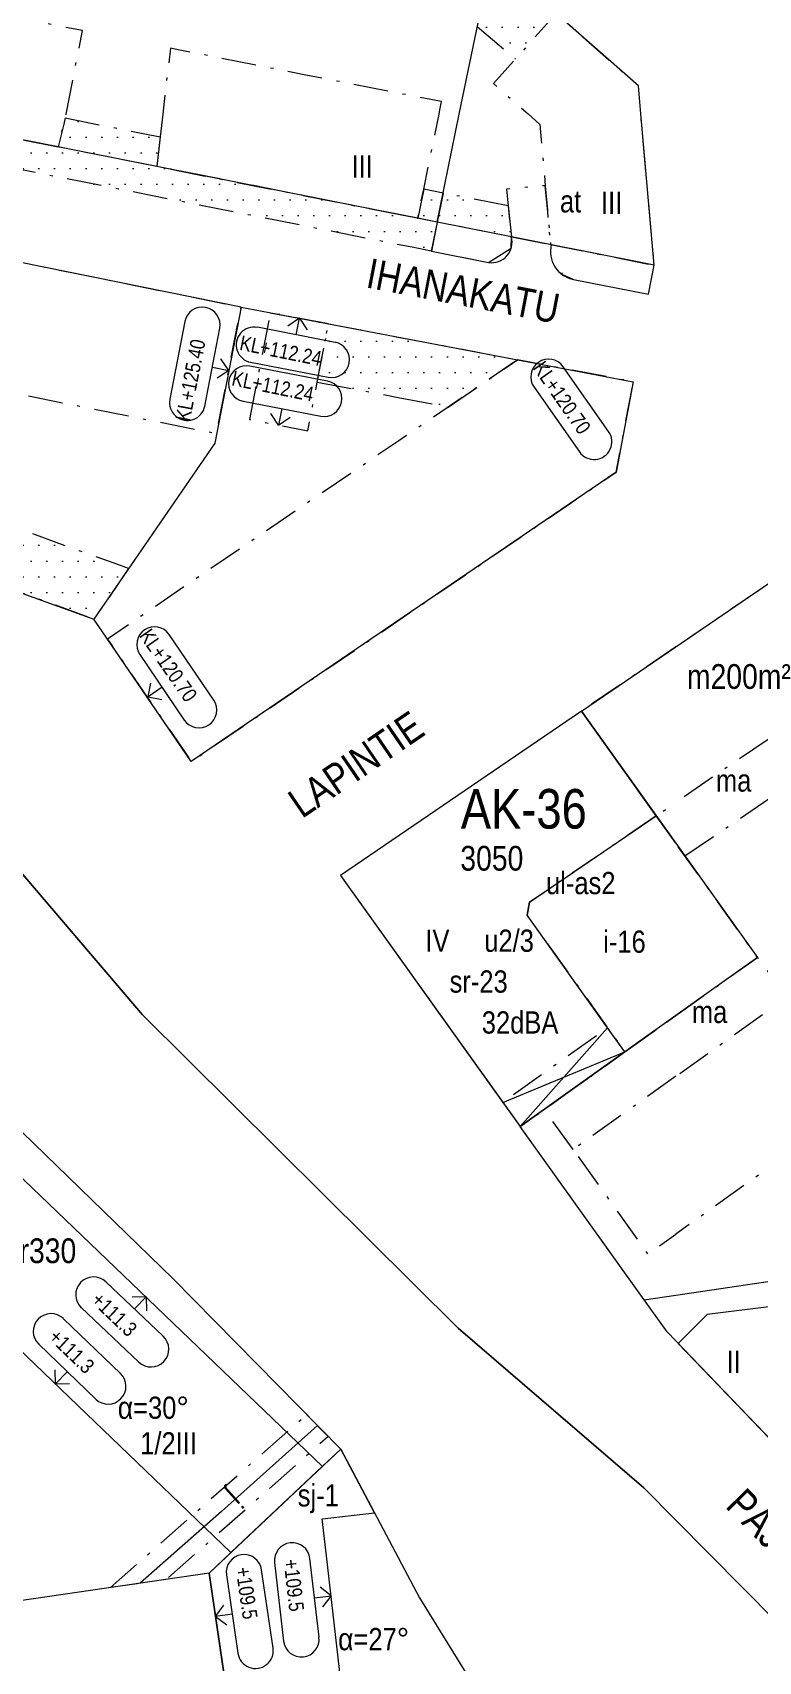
# Model space of a CAD drawing. Header units: metres. Extents: x 24485995 to 24488038, y 6819999 to 6822001.
# Drawn here: x 24487756.8 to 24487830.1, y 6821701.7 to 6821866.4 of the extents above; entities that cross this region are included whole.
import ezdxf

# ---------------------------------------------------------------- set-up
doc = ezdxf.new("R2010")
doc.units = ezdxf.units.M
for name, pattern in [('k10020', [0]), ('k10040', [10.3, 3.5, -1.5, 0.3, -1.5, 3.5]), ('K10271', [0]), ('k10rt0', [0]), ('k10vi1', [0])]:
    doc.linetypes.add(name, pattern=pattern)
for name, color, linetype, lineweight in [('AK_AsemakaavaTeksti_Kadun_puistonnimi', 7, 'Continuous', 0), ('AK_AsemakaavaViiva_Kaupunginosan_raja', 7, 'Continuous', 0), ('AK_JohdoillevarattuTeksti', 7, 'Continuous', 0), ('AK_JohdoillevarattuViiva', 7, 'Continuous', 0), ('AK_Kaavamerkinta_Kayttotarkoitusalue', 7, 'Continuous', 0), ('AK_KayttotarkoitusSymboliViiva_Rautatiealueen_kuvio', 14, 'Continuous', 0), ('AK_KayttotarkoitusSymboliViiva_Virkistysalueen_kuvio_murtoviiva', 7, 'Continuous', 0), ('AK_KayttotarkoitusViiva', 7, 'Continuous', 0), ('AK_MuuAsemakaavaTeksti_Alueenosan_kayttotarkoitus', 7, 'Continuous', 0), ('AK_MuuAsemakaavaTeksti_Erityismaarays', 7, 'Continuous', 0), ('AK_MuuAsemakaavaViiva_alueenosan_raja', 7, 'Continuous', 0), ('AK_RakennusalaTeksti_Kerrosala_tai_luku', 7, 'Continuous', 0), ('AK_RakennusalaTeksti_Rakennusoikeus', 7, 'Continuous', 0), ('AK_RakennusalaViiva_Rakennusalan_raja__I_', 7, 'Continuous', 0), ('AK_RakentaminenTeksti_Kattokaltevuus', 7, 'Continuous', 0), ('AK_RakentaminenTeksti_Korkeusmerkinta', 7, 'Continuous', 0), ('AK_RakentaminenTeksti_Korkeusmerkinta_ja_soikio', 7, 'Continuous', 0), ('AK_RakentaminenTeksti_Korkeusmerkinta_ja_soikio_ja_nuoli', 7, 'Continuous', 0), ('AK_RakentaminenTeksti_Rakentamismaarays', 7, 'Continuous', 0), ('AK_RakentaminenViiva_Kulkuaukko', 7, 'Continuous', 0), ('AK_YmparistoAlue_Istutettava_alue', 7, 'Continuous', 0)]:
    doc.layers.add(name, color=color, linetype=linetype, lineweight=lineweight)
doc.styles.add('ArialNarrow', font='ARIALN.TTF')

# ---------------------------------------------------------------- blocks, each defined once
blk = doc.blocks.new('AKP43')
at = {"layer": 'AK_RakentaminenTeksti_Korkeusmerkinta_ja_soikio', "color": 7, "linetype": 'Continuous', "lineweight": 13}
for p, q in [((4, 1.8), (-4, 1.8)), ((-4, -1.8), (4, -1.8))]:
    blk.add_line(p, q, dxfattribs=at)
for centre, start, end in [((-4, 0), 90, 270), ((4, 0), 270, 90)]:
    blk.add_arc(centre, 1.8, start, end, dxfattribs=at)

msp = doc.modelspace()

# ---------------------------------------------------------------- hatches: boundary and pattern name
at = {"layer": 'AK_YmparistoAlue_Istutettava_alue', "linetype": 'Continuous', "lineweight": 0}
h = msp.add_hatch(dxfattribs=at)
h.set_pattern_fill('DOTS', style=0)
h.paths.add_polyline_path([(24487809.67, 6821868.32), (24487806.19, 6821871.39), (24487802.69, 6821871.8), (24487801.71, 6821867), (24487805.59, 6821863.71)], flags=0)
h = msp.add_hatch(dxfattribs=at)
h.set_pattern_fill('DOTS', style=0)
h.paths.add_polyline_path([(24487701.9, 6821865.58), (24487701.89, 6821865.48), (24487701.89, 6821865.37), (24487701.89, 6821865.26), (24487701.9, 6821865.16), (24487701.91, 6821865.05), (24487701.93, 6821864.95), (24487701.94, 6821864.84), (24487701.97, 6821864.74), (24487701.99, 6821864.64), (24487702.02, 6821864.53), (24487702.05, 6821864.43), (24487702.08, 6821864.33), (24487702.12, 6821864.24), (24487702.16, 6821864.14), (24487702.21, 6821864.04), (24487702.26, 6821863.95), (24487702.3, 6821863.86), (24487702.36, 6821863.77), (24487702.42, 6821863.68), (24487702.48, 6821863.59), (24487702.54, 6821863.51), (24487702.61, 6821863.42), (24487702.68, 6821863.34), (24487702.75, 6821863.27), (24487702.82, 6821863.19), (24487702.91, 6821863.12), (24487702.99, 6821863.05), (24487703.06, 6821862.98), (24487703.15, 6821862.92), (24487726.91, 6821858.2), (24487727.21, 6821858.14), (24487742.04, 6821855.2), (24487757.6, 6821852.11), (24487758.95, 6821851.84), (24487768.75, 6821849.9), (24487781.49, 6821847.37), (24487795.11, 6821844.66), (24487797.06, 6821844.27), (24487797.66, 6821847.21), (24487795.7, 6821847.6), (24487782.06, 6821850.31), (24487769.33, 6821852.84), (24487759.53, 6821854.78), (24487759.37, 6821854.82), (24487742.62, 6821858.14), (24487727.5, 6821861.14), (24487702, 6821866.21), (24487701.97, 6821866.1), (24487701.95, 6821866), (24487701.93, 6821865.9), (24487701.92, 6821865.79), (24487701.91, 6821865.69)], flags=0)
h = msp.add_hatch(dxfattribs=at)
h.set_pattern_fill('DOTS', style=0)
h.paths.add_polyline_path([(24487769.33, 6821852.84), (24487769.66, 6821855.83), (24487766.74, 6821856.41), (24487760.08, 6821857.73), (24487759.94, 6821857.13), (24487759.37, 6821854.82), (24487759.53, 6821854.78)], flags=0)
h = msp.add_hatch(dxfattribs=at)
h.set_pattern_fill('DOTS', style=0)
h.paths.add_polyline_path([(24487739.46, 6821821.91), (24487727.97, 6821835.3), (24487725.11, 6821835.87), (24487725.44, 6821837.57), (24487725.68, 6821838.81), (24487725.78, 6821839.3), (24487722.83, 6821839.88), (24487724.59, 6821848.93), (24487724.68, 6821849.39), (24487713.18, 6821851.72), (24487706.03, 6821853.17), (24487710.78, 6821847.65), (24487737.85, 6821816.12), (24487762.97, 6821807.07), (24487766.48, 6821812.18), (24487765.01, 6821812.71), (24487739.88, 6821821.76)], flags=0)
h = msp.add_hatch(dxfattribs=at)
h.set_pattern_fill('DOTS', style=0)
h.paths.add_polyline_path([(24487798.26, 6821850.15), (24487796.3, 6821850.54), (24487795.7, 6821847.6), (24487797.66, 6821847.21)], flags=0)
h = msp.add_hatch(dxfattribs=at)
h.set_pattern_fill('DOTS', style=0)
h.paths.add_polyline_path([(24487798.26, 6821850.15), (24487804.83, 6821848.85), (24487805.16, 6821845.73), (24487797.66, 6821847.21)], flags=0)
h = msp.add_hatch(dxfattribs=at)
h.set_pattern_fill('DOTS', style=0)
h.paths.add_polyline_path([(24487785.54, 6821831.03), (24487793.72, 6821829.48), (24487798.79, 6821828.51), (24487805.79, 6821833.29), (24487786.68, 6821836.92)], flags=0)

# ---------------------------------------------------------------- linework, layer by layer
at = {"layer": 'AK_AsemakaavaViiva_Kaupunginosan_raja', "linetype": 'k10020', "lineweight": 9, "flags": 128}
for points in [[(24487755.21, 6821781.92), (24487767.87, 6821767.05)], [(24487767.87, 6821767.05), (24487799.77, 6821735.35)], [(24487753.33, 6821757.47), (24487770.94, 6821740.4)], [(24487770.94, 6821740.4), (24487787.91, 6821723.12)], [(24487799.77, 6821735.35), (24487818.53, 6821719.23)], [(24487787.91, 6821723.12), (24487795.89, 6821708.09)], [(24487821.77, 6821715.95), (24487818.53, 6821719.23)], [(24487855.42, 6821681.95), (24487821.77, 6821715.95)], [(24487795.89, 6821708.09), (24487807.57, 6821689.16)]]:
    msp.add_lwpolyline(points, dxfattribs=at)
at = {"layer": 'AK_JohdoillevarattuViiva', "linetype": 'Continuous', "lineweight": 5, "flags": 128}
msp.add_lwpolyline([(24487785.55, 6821725.53), (24487775.86, 6821716.82), (24487767.65, 6821709.57)], dxfattribs=at)
at = {"layer": 'AK_KayttotarkoitusSymboliViiva_Rautatiealueen_kuvio', "linetype": 'k10rt0', "lineweight": 9, "flags": 128}
msp.add_lwpolyline([(24487924.65, 6821852.72), (24487904.08, 6821852.36), (24487904.75, 6821807.94), (24487905.43, 6821762.95), (24487907.22, 6821686.11), (24487913.98, 6821671.39), (24487914.74, 6821645.33), (24487910.69, 6821634.89), (24487910.5, 6821632.81), (24487910.2, 6821627.33), (24487899.47, 6821621.94), (24487897.49, 6821624.77), (24487893.47, 6821630.7), (24487884.76, 6821641.68), (24487880.29, 6821647.16), (24487879.18, 6821648.21), (24487876.71, 6821650.24), (24487873.05, 6821653.85), (24487855.42, 6821681.95), (24487821.77, 6821715.95), (24487818.53, 6821719.23), (24487799.77, 6821735.35), (24487767.87, 6821767.05), (24487755.21, 6821781.92), (24487754.16, 6821783.16), (24487739.41, 6821800.47), (24487696.35, 6821848.58), (24487683.58, 6821858.14), (24487654.74, 6821879.75), (24487650.71, 6821881.86), (24487621.02, 6821897.37), (24487600.39, 6821873.18), (24487598.11, 6821864.48), (24487613.69, 6821859.04), (24487616.27, 6821858.14), (24487640.07, 6821849.84), (24487682.44, 6821818.05), (24487715.8, 6821790.93), (24487738.08, 6821771.24), (24487753.33, 6821757.47), (24487770.94, 6821740.4), (24487787.91, 6821723.12), (24487795.89, 6821708.09), (24487807.57, 6821689.16), (24487820.97, 6821667.44), (24487821.77, 6821666.31), (24487824.34, 6821662.66), (24487840.73, 6821638.27), (24487845.6, 6821631.03), (24487845.64, 6821630.99), (24487848.94, 6821626.06), (24487850.46, 6821623.79), (24487879.54, 6821578.15), (24487879.7, 6821577.89), (24487895.62, 6821530.8), (24487899.67, 6821517.41), (24487905.99, 6821518.38), (24487910.8, 6821488.8), (24487916.5, 6821436.79), (24487916.47, 6821432.33), (24487916.56, 6821420.22), (24487916.7, 6821418.22), (24487918.15, 6821397.31), (24487972.15, 6821398.29), (24487971.73, 6821400.07), (24487964.68, 6821452.65), (24487958.79, 6821526.97), (24487942.49, 6821632.63), (24487937.28, 6821689.55), (24487936.76, 6821689.74), (24487929.62, 6821696.06), (24487927.3, 6821700.49), (24487924.65, 6821852.72)], dxfattribs=at)
at = {"layer": 'AK_KayttotarkoitusSymboliViiva_Virkistysalueen_kuvio_murtoviiva', "linetype": 'k10vi1', "lineweight": 9, "flags": 128}
for points in [[(24487800.02, 6821843.69), (24487802.85, 6821843.12), (24487805.14, 6821844.56), (24487805.16, 6821845.73), (24487797.66, 6821847.21), (24487797.66, 6821847.21)], [(24487810.24, 6821842.11), (24487810.32, 6821841.9), (24487811.44, 6821841.42), (24487819.02, 6821839.92), (24487819.6, 6821842.86), (24487812.14, 6821844.34)]]:
    msp.add_lwpolyline(points, dxfattribs=at)
at = {"layer": 'AK_KayttotarkoitusViiva', "linetype": 'Continuous', "lineweight": 20, "flags": 128}
for points in [[(24487797.66, 6821847.21), (24487782.07, 6821850.31), (24487769.33, 6821852.84), (24487742.62, 6821858.14), (24487742.24, 6821858.22), (24487727.5, 6821861.14), (24487702, 6821866.21), (24487707.96, 6821886.59)], [(24487873.05, 6821653.85), (24487855.42, 6821681.95), (24487821.77, 6821715.95), (24487818.53, 6821719.23), (24487799.77, 6821735.35), (24487767.87, 6821767.05), (24487755.21, 6821781.92), (24487754.16, 6821783.16), (24487739.41, 6821800.47), (24487696.35, 6821848.58), (24487683.58, 6821858.14), (24487654.74, 6821879.75), (24487650.71, 6821881.86)], [(24487797.66, 6821847.21), (24487799.9, 6821858.14), (24487802.7, 6821871.79), (24487806.19, 6821871.39)], [(24487819.6, 6821842.86), (24487818.24, 6821858.15), (24487817.99, 6821860.98), (24487806.19, 6821871.39)], [(24487777.84, 6821838.6), (24487713.17, 6821851.72), (24487706.03, 6821853.17), (24487710.78, 6821847.65), (24487737.85, 6821816.12), (24487762.97, 6821807.07)], [(24487797.66, 6821847.21), (24487797.08, 6821844.27), (24487802.85, 6821843.12)], [(24487805.16, 6821845.73), (24487797.66, 6821847.21)], [(24487809.2, 6821844.92), (24487805.16, 6821845.73)], [(24487819.6, 6821842.86), (24487809.2, 6821844.92)], [(24487811.44, 6821841.42), (24487819.02, 6821839.92), (24487819.6, 6821842.86)], [(24487777.84, 6821838.6), (24487817.48, 6821831.06), (24487815.74, 6821821.92), (24487772.8, 6821792.66), (24487762.97, 6821807.07)], [(24487777.84, 6821838.6), (24487775.18, 6821824.86), (24487762.97, 6821807.07)], [(24487812.23, 6821797.75), (24487821.77, 6821804.26), (24487836.56, 6821814.36), (24487856.35, 6821786.68), (24487870.62, 6821766.72)], [(24487812.23, 6821797.75), (24487787.9, 6821781.14), (24487806.05, 6821755.75)], [(24487812.23, 6821797.75), (24487821.77, 6821784.41), (24487830.03, 6821772.86), (24487821.77, 6821766.97), (24487806.05, 6821755.75)], [(24487774.61, 6821710.6), (24487746.46, 6821706.46), (24487735.08, 6821704.79), (24487735.37, 6821702.82), (24487712.13, 6821699.4), (24487709.02, 6821716.79), (24487728.54, 6821734.71), (24487753.33, 6821757.47)], [(24487753.33, 6821757.47), (24487770.94, 6821740.4), (24487787.91, 6821723.12)], [(24487818.57, 6821738.24), (24487806.05, 6821755.75)], [(24487876.2, 6821756.62), (24487877.46, 6821757.14), (24487883.73, 6821717.81), (24487888.76, 6821686.2), (24487877.82, 6821675.7), (24487847.82, 6821706.95), (24487821.77, 6821734.07), (24487820.89, 6821734.98), (24487818.57, 6821738.24)], [(24487818.57, 6821738.24), (24487821.77, 6821738.71), (24487849.95, 6821742.88), (24487849.5, 6821745.65), (24487876.2, 6821756.62)], [(24487774.61, 6821710.6), (24487787.91, 6821723.12)], [(24487787.91, 6821723.12), (24487795.89, 6821708.09), (24487807.57, 6821689.16), (24487820.97, 6821667.44)], [(24487815.98, 6821664.12), (24487782.16, 6821659.15), (24487778.39, 6821684.87), (24487774.61, 6821710.6)]]:
    msp.add_lwpolyline(points, dxfattribs=at)
at = {"layer": 'AK_KayttotarkoitusViiva', "linetype": 'Continuous', "lineweight": 20}
for centre, radius, start, end in [((24487803.16, 6821845.17), 2.07, 261.3666, 15.6101), ((24487811.97, 6821844.23), 2.86, 165.8648, 259.4199)]:
    msp.add_arc(centre, radius, start, end, dxfattribs=at)
at = {"layer": 'AK_MuuAsemakaavaViiva_alueenosan_raja', "linetype": 'k10040', "lineweight": 5, "flags": 128}
for points in [[(24487760.18, 6821858.14), (24487761.27, 6821863.79), (24487761.81, 6821866.57), (24487744.96, 6821869.91), (24487711.29, 6821876.6), (24487705.38, 6821877.77), (24487702, 6821866.21), (24487727.5, 6821861.14), (24487742.62, 6821858.14)], [(24487818.24, 6821858.15), (24487817.99, 6821860.98), (24487809.67, 6821868.32), (24487805.59, 6821863.7), (24487803.35, 6821861.22), (24487806.84, 6821858.15)], [(24487801.71, 6821867), (24487805.59, 6821863.7)], [(24487797.86, 6821858.14), (24487797.94, 6821858.55), (24487798.11, 6821859.39), (24487784.4, 6821862.08), (24487771.67, 6821864.61), (24487770.71, 6821864.8), (24487769.92, 6821858.14)], [(24487797.06, 6821844.28), (24487795.12, 6821844.66), (24487781.48, 6821847.37), (24487768.74, 6821849.9), (24487758.95, 6821851.84), (24487757.6, 6821852.11), (24487742.03, 6821855.2), (24487727.21, 6821858.14)], [(24487759.37, 6821854.82), (24487742.62, 6821858.14)], [(24487742.62, 6821858.14), (24487759.37, 6821854.82), (24487759.93, 6821857.13), (24487760.08, 6821857.74), (24487760.18, 6821858.14)], [(24487760.08, 6821857.74), (24487759.93, 6821857.13), (24487759.37, 6821854.82)], [(24487760.08, 6821857.74), (24487766.74, 6821856.41), (24487769.66, 6821855.83)], [(24487769.92, 6821858.14), (24487769.66, 6821855.83), (24487769.33, 6821852.84), (24487782.07, 6821850.31), (24487795.7, 6821847.6), (24487796.3, 6821850.54), (24487797.86, 6821858.14)], [(24487806.84, 6821858.15), (24487808.04, 6821857.09), (24487808.18, 6821855.53), (24487808.59, 6821850.89), (24487808.83, 6821848.24), (24487809.12, 6821844.94), (24487819.6, 6821842.86), (24487818.24, 6821858.15)], [(24487759.53, 6821854.78), (24487759.37, 6821854.82)], [(24487769.33, 6821852.84), (24487759.53, 6821854.78)], [(24487769.66, 6821855.83), (24487769.33, 6821852.84)], [(24487766.48, 6821812.18), (24487762.97, 6821807.07), (24487737.85, 6821816.12), (24487710.78, 6821847.65), (24487706.03, 6821853.17), (24487713.17, 6821851.72), (24487724.68, 6821849.39)], [(24487795.7, 6821847.6), (24487782.07, 6821850.31), (24487769.33, 6821852.84)], [(24487796.3, 6821850.54), (24487795.7, 6821847.6)], [(24487798.26, 6821850.15), (24487796.3, 6821850.54)], [(24487798.26, 6821850.15), (24487797.66, 6821847.21)], [(24487804.83, 6821848.85), (24487798.26, 6821850.15)], [(24487805.16, 6821845.73), (24487809.12, 6821844.94), (24487808.83, 6821848.24), (24487808.59, 6821850.89), (24487804.66, 6821850.54), (24487804.83, 6821848.85), (24487805.16, 6821845.73)], [(24487724.59, 6821848.93), (24487722.83, 6821839.88), (24487725.78, 6821839.3), (24487725.68, 6821838.81), (24487725.44, 6821837.56), (24487725.11, 6821835.86), (24487727.97, 6821835.3), (24487775.37, 6821825.84), (24487777.84, 6821838.6), (24487724.68, 6821849.39), (24487724.59, 6821848.93)], [(24487804.83, 6821848.85), (24487805.16, 6821845.73)], [(24487797.66, 6821847.21), (24487795.7, 6821847.6)], [(24487797.66, 6821847.21), (24487797.06, 6821844.28)], [(24487805.16, 6821845.73), (24487797.66, 6821847.21)], [(24487786.68, 6821836.92), (24487780.79, 6821838.04), (24487778.7, 6821827.24), (24487784.59, 6821826.12), (24487785.54, 6821831.03), (24487786.68, 6821836.92)], [(24487780.79, 6821838.04), (24487786.68, 6821836.92)], [(24487785.54, 6821831.03), (24487786.68, 6821836.92)], [(24487786.68, 6821836.92), (24487805.79, 6821833.29)], [(24487766.48, 6821812.18), (24487765.01, 6821812.71), (24487739.88, 6821821.77), (24487739.46, 6821821.92), (24487727.97, 6821835.3)], [(24487805.79, 6821833.29), (24487798.78, 6821828.51), (24487793.77, 6821825.1), (24487764.35, 6821805.05), (24487772.8, 6821792.66), (24487815.74, 6821821.92), (24487817.48, 6821831.06), (24487805.79, 6821833.29)], [(24487798.78, 6821828.51), (24487805.79, 6821833.29)], [(24487785.54, 6821831.03), (24487793.72, 6821829.48)], [(24487793.72, 6821829.48), (24487798.78, 6821828.51)], [(24487821.77, 6821804.26), (24487834.13, 6821812.7), (24487841.71, 6821802.14), (24487821.77, 6821788.52)], [(24487821.77, 6821804.26), (24487812.23, 6821797.75), (24487819.8, 6821787.17), (24487821.77, 6821788.52)], [(24487822.7, 6821783.11), (24487842.15, 6821796.38), (24487844.63, 6821798.08), (24487841.71, 6821802.14)], [(24487819.8, 6821787.17), (24487807, 6821778.43), (24487806.74, 6821777.13), (24487814.89, 6821765.74), (24487816.63, 6821763.3), (24487821.77, 6821766.97)], [(24487819.8, 6821787.17), (24487822.7, 6821783.11)], [(24487821.77, 6821784.41), (24487819.8, 6821787.17)], [(24487821.77, 6821766.97), (24487830.03, 6821772.86), (24487821.77, 6821784.41)], [(24487821.77, 6821766.97), (24487825.44, 6821769.59), (24487830.03, 6821772.86), (24487832.36, 6821769.61)], [(24487822.17, 6821761.11), (24487832.94, 6821768.8), (24487840.51, 6821758.22), (24487821.77, 6821744.87)], [(24487804.3, 6821758.19), (24487806.05, 6821755.75), (24487816.63, 6821763.3), (24487814.89, 6821765.74), (24487804.3, 6821758.19)], [(24487811.4, 6821753.43), (24487808.49, 6821757.5), (24487821.77, 6821766.97)], [(24487821.77, 6821760.83), (24487811.4, 6821753.43), (24487818.95, 6821742.85), (24487821.77, 6821744.87)], [(24487764.64, 6821709.13), (24487784.47, 6821726.63), (24487786.66, 6821724.4), (24487770.3, 6821709.96), (24487764.64, 6821709.13)], [(24487784.47, 6821726.63), (24487786.66, 6821724.4)]]:
    msp.add_lwpolyline(points, dxfattribs=at)
at = {"layer": 'AK_RakennusalaViiva_Rakennusalan_raja__I_', "linetype": 'K10271', "lineweight": 9, "flags": 128}
for points in [[(24487812.23, 6821797.75), (24487787.9, 6821781.14), (24487804.3, 6821758.19), (24487806.05, 6821755.75), (24487816.63, 6821763.3), (24487814.89, 6821765.74), (24487806.74, 6821777.13), (24487807, 6821778.43), (24487819.8, 6821787.17), (24487812.23, 6821797.75)], [(24487786.06, 6821721.38), (24487750.82, 6821755.17), (24487741.49, 6821746.6), (24487776.82, 6821712.67), (24487786.06, 6821721.38)], [(24487822.03, 6821733.8), (24487846.19, 6821708.64), (24487852.02, 6821714.58), (24487851.22, 6821718.44), (24487832.25, 6821737.67), (24487824.95, 6821736.73), (24487822.03, 6821733.8)], [(24487799.66, 6821688), (24487807.57, 6821689.16), (24487801.85, 6821698.43), (24487798.21, 6821697.89), (24487788.31, 6821696.44), (24487786.48, 6821712.34), (24487786.05, 6821716.09), (24487791.32, 6821716.7), (24487787.91, 6821723.12), (24487786.08, 6821721.4), (24487776.82, 6821712.68), (24487774.61, 6821710.6), (24487776.93, 6821694.77), (24487778.39, 6821684.87), (24487789.76, 6821686.54), (24487799.66, 6821688)]]:
    msp.add_lwpolyline(points, dxfattribs=at)
at = {"layer": 'AK_RakentaminenTeksti_Korkeusmerkinta_ja_soikio_ja_nuoli', "linetype": 'Continuous', "lineweight": 5, "flags": 128}
for points in [[(24487772.15, 6821837.15), (24487770.65, 6821829.29)], [(24487774.18, 6821828.61), (24487775.69, 6821836.47)], [(24487787.34, 6821835.05), (24487779.49, 6821836.57)], [(24487783.74, 6821837.48), (24487782.57, 6821836.69)], [(24487783.41, 6821835.81), (24487783.74, 6821837.48)], [(24487783.74, 6821837.48), (24487784.53, 6821836.31)], [(24487776.61, 6821832.22), (24487775.81, 6821833.39)], [(24487778.8, 6821833.04), (24487786.66, 6821831.52)], [(24487774.94, 6821832.54), (24487776.61, 6821832.22)], [(24487776.61, 6821832.22), (24487775.44, 6821831.43)], [(24487786.58, 6821831.13), (24487778.72, 6821832.65)], [(24487778.04, 6821829.11), (24487785.89, 6821827.59)], [(24487781.97, 6821828.35), (24487781.64, 6821826.68)], [(24487781.64, 6821826.68), (24487780.85, 6821827.85)], [(24487781.64, 6821826.68), (24487782.82, 6821827.48)], [(24487775.08, 6821798.88), (24487770.58, 6821805.5)], [(24487767.61, 6821803.48), (24487772.1, 6821796.86)], [(24487768.45, 6821799.21), (24487768.71, 6821800.6)], [(24487769.86, 6821800.17), (24487768.45, 6821799.21)], [(24487768.45, 6821799.21), (24487769.84, 6821798.95)], [(24487769.98, 6821734.55), (24487764.17, 6821740.05)], [(24487768.24, 6821738.54), (24487766.83, 6821738.5)], [(24487767.08, 6821737.3), (24487768.24, 6821738.54)], [(24487768.24, 6821738.54), (24487768.28, 6821737.12)], [(24487765.66, 6821730.78), (24487759.89, 6821736.32)], [(24487761.7, 6821737.44), (24487767.51, 6821731.94)], [(24487757.39, 6821733.73), (24487763.16, 6821728.19)], [(24487759.1, 6821729.73), (24487759.07, 6821731.14)], [(24487760.28, 6821730.96), (24487759.1, 6821729.73)], [(24487759.1, 6821729.73), (24487760.52, 6821729.76)], [(24487781.23, 6821711.65), (24487782.14, 6821703.7)], [(24487785.72, 6821704.11), (24487784.8, 6821712.06)], [(24487776.36, 6821710.41), (24487777.52, 6821702.49)], [(24487781.08, 6821703.01), (24487779.92, 6821710.93)], [(24487785.26, 6821708.09), (24487786.95, 6821708.28)], [(24487786.95, 6821708.28), (24487785.84, 6821709.16)], [(24487786.95, 6821708.28), (24487786.07, 6821707.18)], [(24487775.25, 6821706.2), (24487776.1, 6821707.34)], [(24487776.94, 6821706.45), (24487775.25, 6821706.2)], [(24487775.25, 6821706.2), (24487776.39, 6821705.36)]]:
    msp.add_lwpolyline(points, dxfattribs=at)
at = {"layer": 'AK_RakentaminenTeksti_Korkeusmerkinta_ja_soikio_ja_nuoli', "linetype": 'Continuous', "lineweight": 5}
for centre, start, end in [((24487773.92, 6821836.81), 349.1668, 169.1668), ((24487779.15, 6821834.8), 79.0726, 259.0726), ((24487787, 6821833.29), 259.0726, 79.0726), ((24487778.38, 6821830.88), 79.0747, 259.0747), ((24487786.24, 6821829.36), 259.0747, 79.0747), ((24487772.42, 6821828.95), 169.1668, 349.1668), ((24487769.1, 6821804.49), 34.1958, 214.1958), ((24487773.59, 6821797.87), 214.1958, 34.1958), ((24487762.93, 6821738.74), 46.5661, 226.5661), ((24487758.64, 6821735.03), 46.1573, 226.1573), ((24487768.74, 6821733.24), 226.5661, 46.5661), ((24487764.41, 6821729.48), 226.1573, 46.1573), ((24487783.01, 6821711.86), 6.566, 186.566), ((24487778.14, 6821710.67), 8.3536, 188.3536), ((24487779.3, 6821702.75), 188.3536, 8.3536), ((24487783.93, 6821703.91), 186.566, 6.566)]:
    msp.add_arc(centre, 1.8, start, end, dxfattribs=at)
at = {"layer": 'AK_RakentaminenViiva_Kulkuaukko', "linetype": 'Continuous', "lineweight": 5, "flags": 128}
for points in [[(24487814.89, 6821765.74), (24487806.05, 6821755.75)], [(24487804.3, 6821758.19), (24487816.63, 6821763.3)]]:
    msp.add_lwpolyline(points, dxfattribs=at)

# ---------------------------------------------------------------- block references
at = {"layer": 'AK_RakentaminenTeksti_Korkeusmerkinta_ja_soikio', "color": 7, "lineweight": 5, "rotation": 125.0624411720303}
msp.add_blockref('AKP43', (24487811.22, 6821828.28), dxfattribs=at)

# ---------------------------------------------------------------- texts
at = {"layer": 'AK_AsemakaavaTeksti_Kadun_puistonnimi', "linetype": 'Continuous', "lineweight": 5, "style": 'ArialNarrow'}
for s, rotation, p in [('IHANAKATU', 349.1711, (24487790.36, 6821840.63)), ('LAPINTIE', 34.3259, (24487784, 6821786.83)), ('PAJAKATU', 314.7077, (24487826.69, 6821717.29))]:
    msp.add_text(s, height=3, rotation=rotation, dxfattribs=at).set_placement(p)
at = {"layer": 'AK_JohdoillevarattuTeksti', "linetype": 'Continuous', "lineweight": 0, "style": 'ArialNarrow'}
msp.add_text('j', height=2.25, rotation=221.9532, dxfattribs=at).set_placement((24487776.73, 6821719.11))
at = {"layer": 'AK_Kaavamerkinta_Kayttotarkoitusalue', "linetype": 'Continuous', "lineweight": 0, "style": 'ArialNarrow'}
msp.add_text('AK-36', height=4, dxfattribs=at).set_placement((24487800.05, 6821785.88))
at = {"layer": 'AK_MuuAsemakaavaTeksti_Alueenosan_kayttotarkoitus', "linetype": 'Continuous', "lineweight": 0, "style": 'ArialNarrow'}
for s, p in [('at', (24487810.07, 6821848.19)), ('ma', (24487825.83, 6821789.62)), ('i-16', (24487814.44, 6821773.32)), ('ma', (24487823.4, 6821766.22))]:
    msp.add_text(s, height=2.25, dxfattribs=at).set_placement(p)
at = {"layer": 'AK_MuuAsemakaavaTeksti_Erityismaarays', "linetype": 'Continuous', "lineweight": 0, "style": 'ArialNarrow'}
for s, p in [('sr-23', (24487798.92, 6821769.29)), ('32dBA', (24487802.17, 6821765.15))]:
    msp.add_text(s, height=2.25, dxfattribs=at).set_placement(p)
at = {"layer": 'AK_RakennusalaTeksti_Kerrosala_tai_luku', "linetype": 'Continuous', "lineweight": 0, "style": 'ArialNarrow'}
for s, p in [('III', (24487789.01, 6821851.7)), ('III', (24487814.22, 6821848.04)), ('IV', (24487796.47, 6821773.42)), ('u2/3', (24487802.42, 6821773.42)), ('II', (24487826.91, 6821730.84)), ('1/2III', (24487767.65, 6821722.59))]:
    msp.add_text(s, height=2.25, dxfattribs=at).set_placement(p)
at = {"layer": 'AK_RakennusalaTeksti_Rakennusoikeus', "linetype": 'Continuous', "lineweight": 0, "style": 'ArialNarrow'}
for s, p in [('m200m²', (24487822.9, 6821800.01)), ('3050', (24487800, 6821781.63)), ('1965+lr330', (24487746.78, 6821741.94))]:
    msp.add_text(s, height=2.5, dxfattribs=at).set_placement(p)
at = {"layer": 'AK_RakentaminenTeksti_Kattokaltevuus', "linetype": 'Continuous', "lineweight": 0, "style": 'ArialNarrow'}
for s, p in [('α=30°', (24487765.38, 6821726.19)), ('α=27°', (24487787.65, 6821702.79))]:
    msp.add_text(s, height=2.25, dxfattribs=at).set_placement(p)
at = {"layer": 'AK_RakentaminenTeksti_Korkeusmerkinta', "linetype": 'Continuous', "lineweight": 0, "style": 'ArialNarrow'}
for s, rotation, p in [('KL+125.40', 79.0281, (24487772.67, 6821826.98)), ('KL+112.24', 348.5844, (24487777.61, 6821834.3)), ('KL+120.70', 304.8934, (24487807.27, 6821832.46)), ('KL+112.24', 348.3921, (24487776.81, 6821830.72)), ('KL+120.70', 304.8934, (24487767.49, 6821805.39)), ('+111.3', 316.2031, (24487762.6, 6821738.06)), ('+111.3', 316.1573, (24487758.29, 6821734.32)), ('+109.5', 278.3535, (24487777.28, 6821711.09)), ('+109.5', 276.5659, (24487782.13, 6821711.91))]:
    msp.add_text(s, height=1.5, rotation=rotation, dxfattribs=at).set_placement(p)
at = {"layer": 'AK_RakentaminenTeksti_Rakentamismaarays', "linetype": 'Continuous', "lineweight": 0, "style": 'ArialNarrow'}
for s, p in [('ul-as2', (24487808.66, 6821779.25)), ('sj-1', (24487783.57, 6821717.33))]:
    msp.add_text(s, height=2.25, dxfattribs=at).set_placement(p)

doc.saveas('drawing.dxf')
